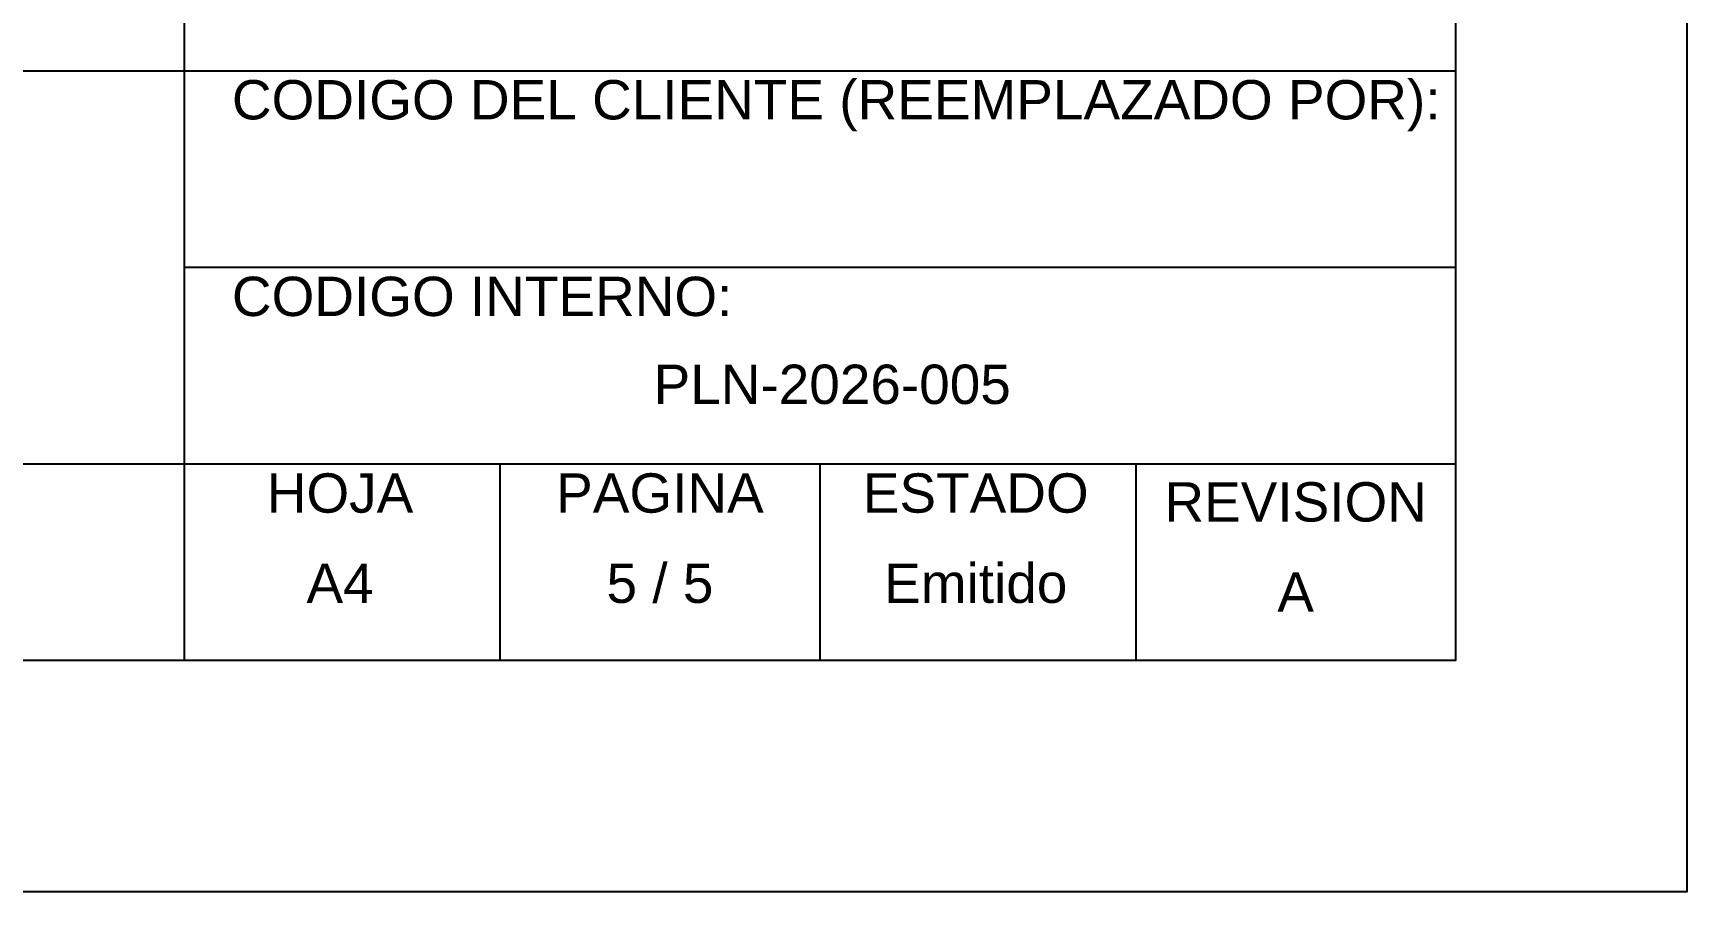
# Model space of a CAD drawing. Header units: millimetres. Extents: x 0 to 210, y 0 to 297.
# Drawn here: x 138.5 to 210, y 0 to 37.1 of the extents above; entities that cross this region are included whole.
import ezdxf
from ezdxf.enums import TextEntityAlignment as Align

# ---------------------------------------------------------------- set-up
doc = ezdxf.new("R2010")
doc.units = ezdxf.units.MM
doc.styles.add('ARIAL', font='arial.ttf')

msp = doc.modelspace()

# ---------------------------------------------------------------- linework, layer by layer
for p, q in [((145.035, 61), (145.035, 10)), ((50, 35.5), (145.035, 35.5)), ((145.035, 35.5), (200, 35.5)), ((145.035, 27), (200, 27)), ((50, 18.5), (145.035, 18.5)), ((145.035, 18.5), (200, 18.5)), ((158.688, 18.5), (158.688, 10)), ((172.518, 18.5), (172.518, 10)), ((186.17, 18.5), (186.17, 10))]:
    msp.add_line(p, q)
for points in [[(0, 297), (210, 297), (210, 0), (0, 0)], [(25, 287), (200, 287), (200, 10), (25, 10)], [(25, 61), (200, 61), (200, 10), (25, 10)]]:
    msp.add_lwpolyline(points, close=True)

# ---------------------------------------------------------------- texts
at = {"style": 'ARIAL'}
for s, p in [('CODIGO DEL CLIENTE (REEMPLAZADO POR):', (147.099, 32.883)), ('CODIGO INTERNO:', (147.099, 24.383))]:
    msp.add_text(s, height=1.7, dxfattribs=at).set_placement(p, align=Align.BOTTOM_LEFT)
for s, p in [('PLN-2026-005', (173.05, 20.583)), ('HOJA', (151.773, 15.883)), ('PAGINA', (165.603, 15.883)), ('ESTADO', (179.255, 15.883)), ('REVISION', (193.085, 15.5)), ('A4', (151.773, 11.983)), ('5 / 5', (165.603, 11.983)), ('Emitido', (179.255, 11.983)), ('A', (193.085, 11.6))]:
    msp.add_text(s, height=1.7, dxfattribs=at).set_placement(p, align=Align.BOTTOM_CENTER)

doc.saveas('drawing.dxf')
